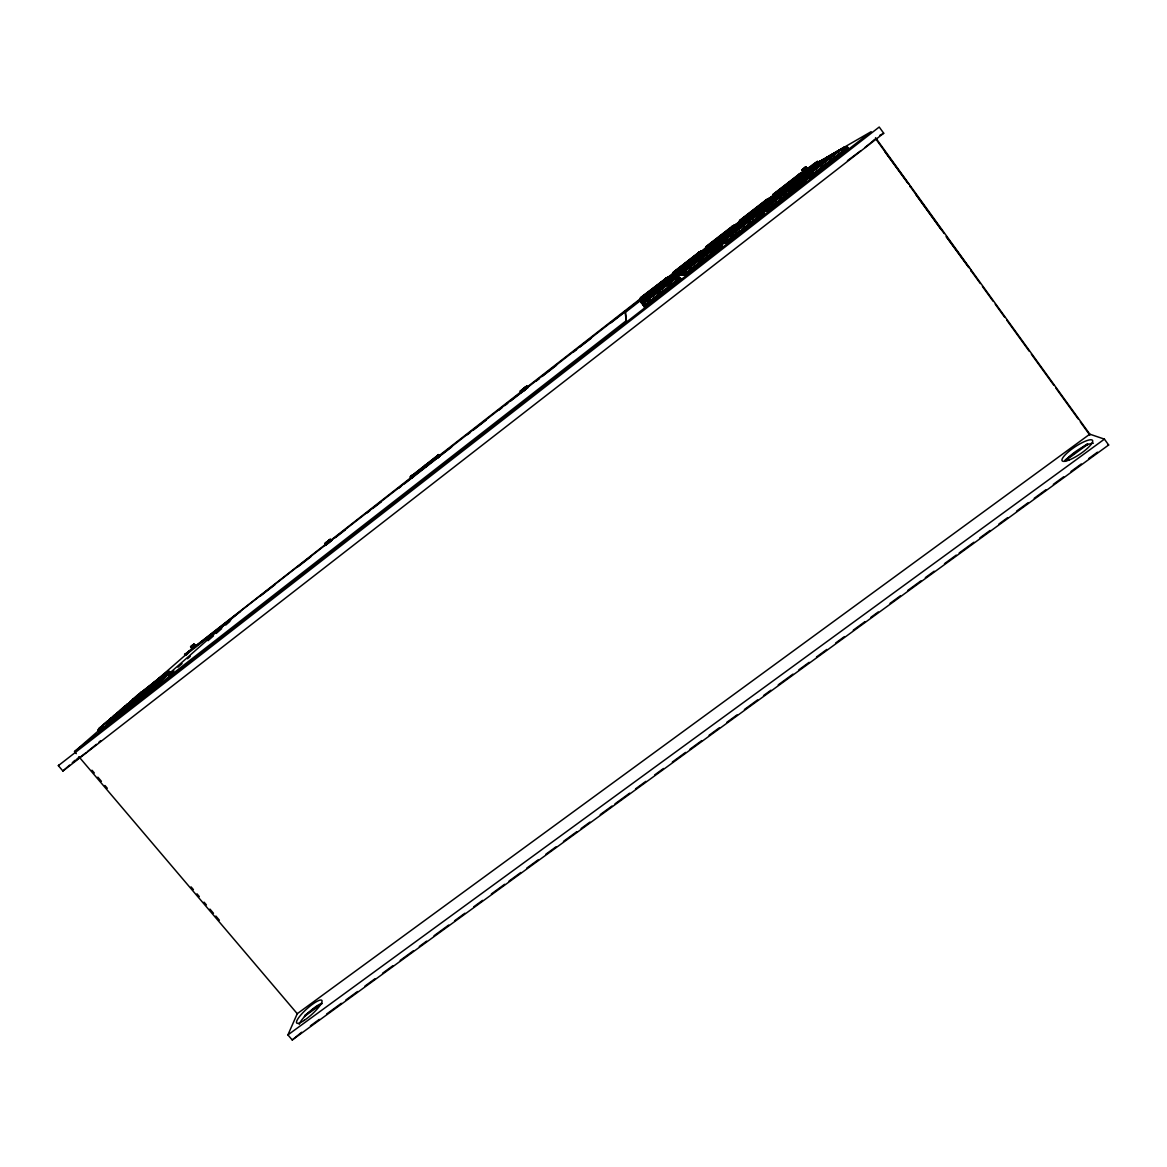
<?xml version="1.0" encoding="UTF-8"?>
<svg xmlns="http://www.w3.org/2000/svg" width="1167" height="1167" viewBox="0 0 1167 1167"><rect width="100%" height="100%" fill="white"/><g stroke="black" fill="none" stroke-linecap="round" stroke-linejoin="round"><path stroke-width="1.5" d="M767.375 208.032L769.972 208.514L767.901 210.206L767.375 208.032L768.513 206.063L801.787 180.316L803.961 179.703L805.857 180.841L801.904 183.496L801.904 180.404L802.663 180.389M639.793 300.109L639.764 298.65L640.056 300.473M640.26 300.765L640.114 299.919M640.537 301.144L640.318 300.211M640.756 301.451L640.595 299.744M640.989 301.772L640.843 300.78M641.252 302.02L641.077 301.101M641.558 302.443L641.631 299.948M641.617 301.845L644.096 306.571L680.463 278.271L679.734 277.731M641.996 303.055L641.923 301.349M642.331 303.508L642.536 303.799M803.202 179.718L803.188 182.825L805.332 180.287M642.74 304.091L642.609 303.172M643.032 304.485L643.586 301.261L673.884 277.644M643.25 304.777L643.105 303.843M643.542 305.2L644.257 302.063M676.262 277.746L644.476 302.341L643.615 305.302L646.416 304.864L644.724 302.618L644.184 303.157L646.416 304.864L644.184 306.673L643.469 305.083M672.528 273.676L672.819 275.397M673.242 273.647L674.001 275.397M674.614 273.603L675.387 275.397L678.523 273.195M675.08 274.843L675.416 272.422M675.401 274.216L675.737 272.947M675.722 274.216L677.064 271.736M676.86 275.397L676.233 272.961M676.539 274.829L677.239 271.721M678.479 272.859L679.34 274.785M678.654 273.53L679.734 271.546M679.034 272.83L679.53 274.785M679.778 272.801L680.478 274.77M680.346 272.772L681.047 274.77M681.718 273.428L681.922 272.699M682.739 273.399L683.526 271.284M684.022 273.355L684.037 272.597M685.014 274.726L684.825 271.196L717.997 245.551L720.87 245.158L722.037 246.077L685.248 274.712L684.679 273.326L687.421 272.947L685.802 270.627L684.65 274.07M705.364 248.571L706.516 246.325M706.093 247.725L708.267 248.06L706.254 247.127L706.531 249.461M706.575 247.564L707.027 249.315M708.325 246.981L708.777 248.775M711.214 246.033L711.68 247.885M711.987 245.099L712.512 247.623M747.522 220.009L745.232 219.688L714.788 243.072L714.758 246.237M714.262 244.326L716.946 244.603L715.05 246.149L715.079 242.969M723.263 239.775L721.848 241.759L722.358 243.845L724.401 242.167L721.498 242.605L718.405 245.085L718.099 242.415M721.352 241.292L721.687 244.049L724.853 241.744M722.067 240.533L722.023 243.947M725.757 238.885L724.649 240.81L725.188 242.955L762.27 214.261M725.013 240.694L727.654 241.117L725.553 242.838L725.013 240.694L726.501 238.622L728.018 241L725.918 242.721L725.962 239.162M726.866 238.491L725.743 240.446L726.282 242.605L728.398 240.869L726.866 238.491L759.717 213.08L759.717 216.158L762.766 214.042M726.662 242.488L728.777 240.752L727.245 238.36L726.107 240.314L726.662 242.488L763.772 213.605L761.117 212.482L758.258 213.736M765.931 200.009L739.513 220.49L739.032 223.801M741.672 222.299L741.468 219.819M742.883 221.409L743.233 218.988L771.956 196.844M743.962 220.928L744.313 218.492M744.634 221.322L745.13 217.864L773.313 196.129M745.815 220.096L746.544 217.441L778.681 192.555M746.194 219.936L746.224 218.01M746.574 219.761L746.924 217.266M747.259 220.169L747.77 216.624M748.937 215.603L748.893 218.725L747.624 218.594L748.076 216.726M765.946 207.288L764.983 210.702L762.882 212.452L762.941 208.995M776.405 202.256L763.364 212.234L762.839 210.133L763.947 208.237M764.531 208.718L766.865 209.929L764.852 211.577L764.91 208.062M765.319 209.739L767.886 209.462L765.858 211.125L765.319 208.981L766.442 207.04L800.737 181.396M804.676 180.637L805.201 181.177L767.39 210.439L766.85 208.266L767.988 206.311M767.886 208.557L769.038 205.815L770.497 208.28L768.426 209.972L767.886 208.557L770.497 208.28L768.484 206.369M774.29 193.912L774.232 196.829M776.93 194.028L777.441 192.219M778.316 193.299L778.827 191.476M778.783 193.051L779.76 190.761M780.694 192.059L781.204 190.192M781.715 191.942L782.153 189.477M817.454 163.292L782.182 189.681L781.817 192.176M782.634 191.038L783.626 188.675M784.632 188.135L783.32 189.462L783.743 190.877M783.626 190.513L784.151 188.616M821.845 160.185L790.613 184.386L790.219 187.026M837.994 150.864L805.259 176.217L806.601 178.668L803.027 180.287L803.45 177.428M805.901 175.867L804.982 177.063L807.243 178.332L804.647 180.272L804.136 178.128L805.259 176.217M824.675 164.926L805.288 179.937L804.982 177.063M805.39 178.215L807.9 177.982L805.93 179.601L805.405 177.457L806.543 175.517L839.511 149.989M806.689 177.515L807.301 175.356L809.212 177.296L806.689 177.515L807.228 178.916L809.869 176.946L807.36 176.407L808.498 174.452M844.733 148.238L843.158 151.214L845.375 148.617L845.9 149.157L807.885 178.58L807.36 176.407M829.256 155.911L844.908 146.867L848.321 147.786L844.748 150.31L844.106 147.334L847.505 148.253L809.212 177.88L808.687 175.692L809.84 173.723M809.358 175.342L811.882 175.881L809.883 177.53L809.358 175.342L810.511 173.358L844.237 147.261L845.55 149.857L847.796 147.246M810.015 175.75L811.196 172.993L812.568 175.531L810.569 177.18L810.015 175.75L812.568 175.531L810.642 173.547M844.806 147.582L844.047 147.582L843.945 150.762L846.177 148.165M845.652 146.663L845.55 149.857L847.14 146.852M128.034 705.889L130.018 707.581L130.077 705.889L127.451 706.225L130.018 707.581L131.229 706.721L130.077 705.889M129.099 704.78L131.652 706.137L131.725 704.46L129.099 704.78L99.107 728.281L98.188 730.002L98.83 731.913L131.229 706.721M130.733 703.365L133.271 704.708L133.344 703.03L130.733 703.365L102.579 725.29L101.704 727.668M132.936 701.615L134.891 703.293L134.964 701.615L132.367 701.951L134.891 703.293L136.101 702.432L134.964 701.615M134.555 700.2L136.495 701.878L136.568 700.215L133.972 700.536L136.495 701.878L137.706 701.017L136.568 700.215M135.576 699.135L138.085 700.477L138.173 698.814L135.576 699.135L104.286 723.803L103.382 725.509M137.75 697.414L139.675 699.091L139.763 697.428L137.181 697.749L139.675 699.091L140.871 698.231L139.763 697.428M138.756 696.363L141.251 697.706L141.338 696.043L138.756 696.363L109.362 719.412L108.502 721.76M140.901 694.671L142.812 696.334L142.899 694.671L140.332 694.992L142.812 696.334L144.008 695.474L142.899 694.671M141.907 693.636L144.372 694.978L144.46 693.315L141.907 693.636L112.688 716.523L111.799 718.201M144.022 691.958L145.904 693.621L146.006 691.958L143.453 692.279L145.904 693.621L147.1 692.76L146.006 691.958M145 690.937L147.436 692.279L147.538 690.616L145 690.937L115.227 714.715M147.1 689.274L148.968 690.937L149.07 689.289L146.531 689.609L148.968 690.937L150.164 690.076L149.07 689.289M148.063 688.282L150.485 689.609L150.587 687.961L148.063 688.282L119.224 710.863L118.378 713.168M150.135 686.634L151.987 688.282L152.089 686.634L149.566 686.955L151.987 688.282L153.183 687.436L152.089 686.634M151.083 685.642L153.475 686.969L153.577 685.335L151.083 685.642L122.433 708.092L121.587 710.382M153.125 684.022L154.963 685.671L155.065 684.037L152.571 684.343L154.963 685.671L156.159 684.81L155.065 684.037M154.059 683.06L156.436 684.373L156.553 682.739L154.059 683.06L124.854 706.371M156.086 681.44L157.91 683.089L158.012 681.455L155.532 681.761L157.91 683.089L159.091 682.228L158.012 681.455M157.005 680.492L159.368 681.805L159.471 680.171L157.005 680.492L127.845 704.284M159.004 678.902L160.813 680.536L160.929 678.902L158.464 679.223L160.813 680.536L161.994 679.69L160.929 678.902M160.463 677.648L162.242 679.267L162.373 677.648L159.908 677.954L162.242 679.267L163.438 678.421L162.373 677.648M161.352 676.7L163.672 678.012L163.803 676.393L161.352 676.7L131.798 699.981L130.967 702.242M163.322 675.139L165.101 676.772L165.218 675.153L162.782 675.46L165.101 676.772L166.283 675.912L165.218 675.153M164.197 674.22L166.516 675.533L166.633 673.913L164.197 674.22L136.349 696.043L135.532 698.274M166.152 672.673L167.917 674.293L168.048 672.688L165.612 672.994L167.917 674.293L169.098 673.447L168.048 672.688M167.012 671.769L169.317 673.067L169.434 671.463L167.012 671.769L138.494 695.051M717.997 245.551L719.558 247.929L720.141 244.968L716.64 245.814M100.07 727.843L103.44 728.091L100.843 726.778L100.07 727.843L103.44 728.091L101.281 729.244M105.088 724.021L105.993 722.329M116.729 713.927L117.604 712.264M119.953 711.126L120.828 709.478M129.391 702.928L130.266 701.309M139.982 693.752L140.828 692.177M759.892 213.371L759.236 216.362L759.148 213.371L760.607 213.561L764.735 210.22M760.592 209.827L759.498 212.409L761.19 215.516L761.861 212.482M803.961 179.703L803.188 182.825L801.787 180.316L802.546 183.161M639.954 299.715L640.479 297.687L666.853 277.542M640.158 299.992L640.639 297.877M640.377 300.284L640.523 298.708M640.712 300.736L640.887 299.992M640.931 301.042L641.223 299.423M641.135 301.174L641.179 300.371M641.5 301.67L642.171 299.554L671.827 277.192M641.69 301.917L642.361 299.788L671.229 277.542M642.273 302.72L642.317 301.859M642.463 302.982L643.163 300.75M642.681 303.26L643.44 301.086M643.032 303.741L643.075 302.851M643.25 304.033L643.44 302.209M846.411 146.648L845.55 149.857L844.908 146.867M673.403 273.049L673.695 275.397M674.147 273.618L675.533 271.984M674.92 273.589L675.737 272.407M676.393 272.334L676.524 275.397L679.559 273.151M676.379 273.545L676.729 272.305M677.254 272.276L677.56 274.814M677.589 272.261L677.91 274.814M679.953 272.115L680.098 274.785M679.967 272.786L681.382 270.963M680.915 272.057L681.44 274.77M680.93 272.742L682.578 270.875M681.513 272.028L681.499 274.143M682.739 271.955L682.928 274.099M683.585 271.911L684.139 274.726L686.502 272.976L684.387 271.225M684.912 270.7L683.774 274.085L686.502 272.976M684.227 271.867L684.577 274.726L686.736 272.961L684.008 271.882L685.131 270.686L718.128 246.004L716.859 248.688M684.475 272.582L685.044 271.182L687.188 272.947L684.796 274.726L721.687 246.179L720.52 245.274M705.612 247.885L706.079 246.762M706.983 246.879L707.275 249.242M707.727 246.631L708.019 249.009L706.195 249.111M708.486 246.368L709.098 249.286M709.521 246.018L709.813 248.454L706.56 249.14M710.309 245.756L710.601 248.206M711.389 245.391L711.403 247.958M714.394 242.911L713.008 244.166L713.314 246.704M713.3 244.063L713.591 246.616M716.232 243.057L716.553 245.683L718.478 244.107M739.776 221.001L740.053 223.349L738.536 223.408L740.403 222.474M742.197 219.877L742.475 222.284M749.404 215.136L748.207 216.376L748.105 219.075M763.451 208.47L761.876 210.585L762.401 212.671L767.025 209.229M780.227 191.651L814.347 164.518L816.258 164.503M785.872 186.939L785.493 189.521M780.227 190.513L811.255 166.341C814.595 162.563 821.699 159.339 814.449 165.014M292.231 1039.972L1108.65 444.992L1104.42 439.128L1089.803 434.168L297.249 1013.7L287.913 1034.91L292.231 1039.972L301.611 1032.255M718.653 245.172L719.558 247.929L720.87 245.158M760.373 212.686L761.19 215.516L762.591 212.671M801.262 183.817L803.377 181.308L803.903 181.848L801.262 183.817L802.736 180.929M804.69 179.908L803.188 182.825L802.458 179.922L799.891 181.279M128.691 705.714L130.018 707.581L130.704 706.239M129.683 704.445L131.652 706.137L131.725 704.46M131.317 703.03L133.271 704.708L133.344 703.03M133.592 701.44L134.891 703.293L135.576 701.951M135.212 700.025L136.495 701.878L137.195 700.55M136.16 698.8L138.085 700.477L138.173 698.814M138.406 697.253L139.675 699.091L140.376 697.764M139.34 696.043L141.251 697.706L141.338 696.043M141.557 694.496L142.812 696.334L143.512 695.007M142.476 693.315L144.372 694.978L144.46 693.315M144.664 691.783L145.904 693.621L146.604 692.294M145.569 690.616L147.436 692.279L147.538 690.616M147.742 689.113L148.968 690.937L149.668 689.609M148.617 687.947L150.485 689.609L150.587 687.961M150.762 686.473L151.987 688.282L152.687 686.969M151.637 685.321L153.475 686.969L153.577 685.335M153.752 683.862L154.963 685.671L155.663 684.358M154.613 682.739L156.436 684.373L156.553 682.739M106.926 721.906L107.685 720.856L110.238 722.169L107.028 723.861M156.714 681.28L157.91 683.089L158.61 681.776M123.279 707.742L124.023 706.721M132.6 699.66L133.33 698.668M134.117 698.347L134.847 697.355M157.545 680.171L159.368 681.805L159.471 680.171M159.631 678.742L160.813 680.536L161.513 679.223M161.075 677.473L162.242 679.267L162.957 677.969M161.892 676.393L163.672 678.012L163.803 676.393M163.934 674.978L165.101 676.772L165.802 675.474M164.737 673.913L166.516 675.533L166.633 673.913M166.764 672.513L167.917 674.293L168.617 672.994M167.552 671.448L169.317 673.067L169.434 671.463M640.537 299.671L667.509 277.906M640.698 299.89L672.28 274.653M640.989 300.255L641.675 298.971M641.15 300.488L674.453 274.858M641.865 301.261L642.492 299.934M642.39 301.947L642.959 300.502L673.301 277.25L670.587 277.148M643.294 303.128L644.096 301.874M673.257 273.063L674.453 272.057M674.322 272.48L674.001 274.858M674.628 272.465L674.759 275.397M675.897 272.932L676.729 271.751M677.575 271.692L676.729 272.947L677.385 274.814M678.275 271.648L677.575 274.23M679.763 272.13L711.316 247.652M680.886 271.473L679.953 273.486L680.667 274.77M681.28 271.444L680.711 274.157M681.12 272.057L682.17 270.904M682.068 271.386L681.513 273.443L682.462 274.756M682.943 271.94L684.037 270.759M683.95 271.255L683.497 274.741L686.575 272.509M706.56 246.587L705.816 249.694M706.502 247.039L734.349 225.26L732.103 226.267M707.552 246.252L707.523 249.169M708.048 246.077L707.771 249.082M708.296 246.004L708.267 248.936M709.317 245.654L709.288 248.615M709.842 245.464L709.551 248.542M710.907 245.099L710.863 248.133M711.111 245.493L743.219 220.563L745.159 221.059M711.987 244.734L711.958 247.798M711.928 245.216L713.008 244.078M712.541 244.545L712.745 246.879M713.066 243.684L713.022 246.791M713.912 243.378L713.883 246.514L716.713 244.311M714.496 243.174L714.467 246.339M715.677 242.765L715.648 245.96M717.194 242.24L717.165 245.478M717.822 242.021L717.778 245.289M718.449 241.802L718.099 245.187M719.412 241.467L719.368 244.793M720.054 241.233L720.024 244.589M721.046 240.883L721.016 244.268L724.167 241.963M722.752 240.285L722.709 243.728L725.115 241.948L721.673 243.32M723.803 239.921L723.759 243.407M724.867 239.556L724.824 243.057M740.432 220.3L740.389 223.203M742.868 219.163L742.825 222.124M743.583 218.827L743.248 221.249M745.421 217.966L745.071 220.432M750.133 215.049L749.754 217.602L747.58 218.579M750.935 214.655L750.892 217.835M752.161 214.086L752.117 217.281M753.415 213.488L753.371 216.712M754.276 213.08L754.218 216.333M755.574 212.467L755.516 215.749M756.887 211.854L756.843 215.166M758.244 211.212L757.85 213.94L724.503 239.673L724.459 243.174L760.782 214.903M759.615 210.556L759.557 213.94M761.497 209.681L761.19 215.516L763.772 213.605M773.4 194.378L773.065 196.742M766.938 207.099L766.879 210.673M775.165 193.43L775.121 196.377M776.522 192.715L776.478 195.677M780.242 190.717L779.892 193.182M782.663 189.419L782.298 191.928M787.944 185.83L787.565 188.427M789.534 184.969L789.476 188.179M791.153 184.08L791.095 187.333M793.37 182.883L792.976 185.582M795.063 181.964L794.669 184.678M797.965 180.404L797.557 183.161L791.43 185.801L759.148 210.775L759.104 214.159M799.074 179.558L798.155 182.854M800.372 179.105L799.949 181.906M874.812 139.223L871.166 142.52M644.184 306.673L680.667 278.286L680.142 277.746L678.275 280.051L676.641 277.761L644.636 302.53L643.819 303.814L646.416 304.864L643.805 306.031M719.208 248.017L721.512 245.537M761.19 215.516L763.247 213.05M803.903 181.848L766.354 210.906L766.427 207.347L800.504 180.987L801.904 183.496L804.034 180.973M843.785 149.522L841.597 152.089L844.31 150.062L806.572 179.266L806.645 175.706L841.071 149.099M439.39 456.545L439.974 455.961L438.777 454.59L411.995 475.596C409.777 476.107 413.702 480.293 410.171 477.026L410.901 476.326M411.966 477.814L413.993 476.165L412.87 474.765M111.04 717.968L110.179 720.302M114.337 715.094L113.491 717.428M127.159 704.007L126.532 706.896M137.852 694.744L137.035 696.962M641.485 299.919L670.456 277.513L674.307 277.206M642.681 300.182L642.784 304.587M642.404 300.911L672.032 277.571M642.871 301.494L674.147 277.279M643.367 302.122L674.774 277.688M643.513 302.311L675.956 277.338M672.834 272.567L699.135 252.072M674.468 272.48L702.344 251.095M675.576 272.407L676.349 271.94M677.356 271.269L675.241 273.574L675.868 275.397L678.873 273.18M676.379 272.363L677.706 271.255M676.714 272.349L678.056 271.225M677.75 271.692L707.085 248.965M678.1 271.663L707.902 248.717M679.121 271.138L677.764 272.888L678.435 274.799M679.486 271.109L677.939 273.559L678.8 274.799M679.85 271.08L678.465 274.201M679.559 271.561L709.857 248.104M683.41 270.817L682.126 272.684L682.666 274.756M707.99 245.814L706.487 248.863M683.614 270.802L682.33 272.684L682.87 274.741M707.8 246.164L708.748 245.551M683.731 271.269L684.475 270.729M709.769 245.201L708.573 246.908L709.04 248.702M709.58 245.551L739.615 222.168M710.82 244.837L709.609 246.558L710.076 248.381M711.359 244.647L710.032 247.74M712.964 243.407L711.753 245.843L712.235 247.71M713.533 243.203L712.03 245.756L712.468 246.966M716.159 242.284L714.86 244.122L715.342 246.062L717.559 244.399M716.757 242.065L715.444 243.918L715.94 245.872L718.172 244.209M717.69 241.744L716.348 243.611L716.844 245.581M718.303 241.525L716.976 243.407L717.472 245.391L720.287 243.188M718.128 241.905L718.945 241.292M719.908 240.956L718.536 242.882L719.047 244.895L721.352 243.174L718.07 244.486M740.87 219.863L739.44 221.161L739.703 223.51M720.564 240.723L719.178 242.663L719.689 244.691L722.008 242.955M741.906 219.367L740.637 221.132L740.782 222.357L741.497 221.978M742.606 219.046L741.322 221.438L743.029 222.138M722.577 240.008L721.016 241.394L721.352 244.166M744.765 218.025L743.598 221.088M723.613 239.643L722.533 241.525L723.059 243.626M724.328 239.395L722.869 241.409L723.409 243.509L725.466 241.832M745.873 217.514L744.546 219.338L745.013 221.161M746.632 217.164L745.436 220.271M748.543 216.26L747.332 219.425M749.798 214.947L748.806 216.654L749.287 218.55M748.937 216.085L748.499 218.9M750.6 214.568L749.199 216.464L749.681 218.375M751.417 214.174L750.162 217.427L719.266 241.19L718.216 242.984L718.726 244.982L720.695 243.378M753.065 213.401L752.204 216.493M755.195 212.379L754.159 214.174L754.655 216.143M756.508 211.767L755.457 213.561L755.953 215.559M774.728 193.459L773.502 196.523M757.383 211.344L755.895 213.357L756.391 215.37M775.617 192.993L774.246 194.831L774.669 196.596M776.07 192.745L775.574 196.144M758.74 210.702L757.237 212.744L757.733 214.757L756.304 214.67L758.419 213.576M776.974 192.263L775.719 195.356M778.345 191.519L777.543 194.408M779.279 191.009L777.864 192.905L780.212 192.715M780.708 190.25L779.41 193.43M762.489 208.922L761.395 210.804L761.92 212.89L764.779 210.658M785.318 187.026L784.326 188.733L784.793 190.629M786.339 186.472L784.983 189.783M785.128 187.872L784.282 190.892M786.864 186.18L785.858 187.916L786.325 189.827M787.375 185.903L786.368 187.639L786.835 189.565M788.425 185.334L787.039 188.704M790.555 184.182L789.68 187.304M792.203 183.292L791.153 185.072L791.634 187.056M793.866 182.388L792.451 183.803L792.408 185.874M796.142 181.148L794.508 184.313M797.309 180.52L796.39 183.773M801.496 178.245L800.562 181.585M802.736 177.574L801.627 179.47L802.137 181.571M803.99 176.903L802.444 178.42L802.4 180.608M804.617 176.553L803.494 178.478L804.019 180.593L809.373 176.509M75.286 760.476L74.411 761.467L86.343 752.467M411.922 475.509L413.702 476.442L413.118 477.011L411.922 475.509L412.578 475.042M803.304 172.162L806.237 170.965M802.998 171.753L804.807 170.455M439.915 456.02L438.413 457.128L437.304 455.713M522.86 391.426L523.866 390.595M525.31 387.196L524.304 388.042M59.327 764.793L58.35 765.654L62.916 771.008L69.597 765.085M72.281 762.722L74.951 760.344M168.384 675.635L173.854 670.806M177.953 667.188L182.052 663.585M187.522 658.757L190.25 656.35M208.018 640.683L213.488 635.869M216.216 633.448L221.686 628.634M225.785 625.016L229.884 621.398M141.061 699.733L140.346 698.887L237.528 613.492M98.874 742.27L100.566 740.782M76.307 753.663L74.528 751.577L101.485 728.15M153.563 682.87L189.025 651.901M185.217 654.045L184.561 654.672L189.462 650.953M802.225 169.682L802.779 170.426L806.061 167.917L805.507 167.173L801.962 169.901L803.217 171.622L807.272 168.471L806.018 166.75L804.749 167.683M802.779 170.426L802.458 169.478L805.507 167.173M806.061 167.917L806.018 166.75M77.037 758.958L79.516 756.887M438.208 455.013C441.111 456.122 436.691 459.769 436.268 456.72M192.307 647.86L191.417 648.589L192.205 648.035L190.571 646.708L191.855 648.239M96.409 744.327L87.54 751.504M763.364 212.234L765.362 210.6L762.839 210.877M765.858 210.381L763.86 212.015L763.335 209.9L764.443 208.003L796.769 182.971L799.57 182.577M762.357 210.352L765.348 211.358L767.375 209.695L764.823 209.214M766.354 210.906L768.397 209.229M767.39 210.439L769.447 208.762L767.055 207.522M804.019 180.593L805.959 179.003M806.572 179.266L808.556 177.647L807.185 175.167M809.212 177.88L811.211 176.246L809.285 174.277M644.096 306.571L646.328 304.762M721.687 244.049L724.051 242.284L721.498 241.875M685.248 274.712L687.421 272.947L685.277 271.167M725.188 242.955L727.274 241.233L724.649 240.81M762.401 212.671L764.385 211.052L762.08 209.87M676.524 275.397L678.406 273.866L676.364 275.397M676.685 275.397L678.742 273.851L675.722 273.559M718.405 245.085L720.375 243.48L717.909 243.101M190.571 646.708L191.621 646.97L191.519 645.949L194.145 643.921L195.429 645.468L193.985 646.635L192.715 645.088L190.921 646.474M675.722 274.829L678.771 273.282M192.715 645.088L194.203 645.001L193.649 644.33L191.067 646.299M327.46 541.357C337.613 533.582 318.139 548.753 327.052 541.721L325.885 542.772L328.569 540.671M870.174 143.308L864.674 147.698M115.212 717.822L112.426 720.068L125.525 709.711M113.564 719.251L110.763 721.512L114.891 718.303M101.806 726.341L105.161 726.589L100.581 730.411L132.338 704.795M98.83 731.913L101.719 729.594L99.107 728.281M806.353 169.244L807.754 168.077L807.068 168.588M806.66 169.653L808.06 168.5L807.374 168.996M410.463 476.822C413.497 479.827 408.523 476.88 411.295 476.194L438.777 454.59M522.758 389.151L521.737 389.982L522.933 389.107M525.427 389.486L526.434 388.64L525.238 389.53M193.591 646.956L195.881 645.059L195.064 645.687L193.795 644.155M524.319 390.245L521.08 392.827L524.508 390.201M524.975 389.836L528.213 387.254L524.785 389.88M328.627 542.757L325.155 545.529L327.839 543.472M523.195 388.801L519.957 391.383L523.385 388.757M328.729 542.772L332.201 540L327.869 543.501M523.852 388.392L527.105 385.81L523.662 388.436M813.618 165.67L811.809 167.1L811.255 166.341M522.874 389.005L524.187 388.173M523.983 390.449L524.917 389.72M524.377 390.362L525.31 389.632M436.677 456.399L437.8 457.829M706.268 246.397L732.424 226.121M799.672 173.693L772.977 194.408L772.481 197.734M640.581 297.818L667.378 277.571M673.563 272.115L699.806 251.868M706.75 246.237L733.372 225.698M767.186 199.353L740.184 220.184C738.521 223.51 738.959 224.268 734.028 225.406M801.218 172.818L772.977 194.612L772.919 197.515M640.741 298.008L666.853 277.877M768.455 198.682L741.205 219.702L740.432 222.518M775.165 193.226L802.794 171.914L804.632 171.885M418.238 471.906L184.678 654.527C184.94 656.554 189.2 652.864 187.916 652.149L640.756 299.219M421.112 469.659L423.986 467.427M426.859 465.181L434.036 459.579M436.91 457.347L524.552 389.034M527.426 386.788L738.638 222.168M741.512 219.921L775.997 193.051M776.522 192.497L804.399 170.98M807.593 168.413L817.659 161.134M674.92 272.028L701.63 251.313M708.996 245.464L736.012 224.516M770.628 197.544L742.518 219.323L742.124 222.43M805.493 170.367L776.974 192.467L775.895 194.889M641.179 298.548L667.903 277.936L670.048 277.483L668.574 277.396M709.507 245.289L737.033 224.064M778.812 191.271L807.141 169.419L809.548 169.711M675.693 271.969L706.662 247.856M197.471 645.088L206.092 638.364M224.764 623.82L240.562 611.508M260.664 595.841L275.033 584.638M298.008 566.739L310.933 556.659M335.352 537.637L345.403 529.803M366.949 513.013L369.808 510.767M372.681 508.535L381.303 501.825M398.53 488.389L401.404 486.158M404.278 483.911L411.47 478.31M441.622 454.809L451.673 446.976M467.471 434.664L470.345 432.432M473.218 430.185L486.143 420.12M499.068 410.04L501.941 407.808M504.815 405.562L507.689 403.33M510.562 401.083L520.613 393.25M536.412 380.938L539.285 378.706M542.159 376.46L556.513 365.271M573.756 351.836L576.615 349.604M579.488 347.358L590.983 338.415M611.085 322.734L626.883 310.437M641.529 298.956L669.42 277.469L670.252 277.892M676.174 271.94L705.247 249.534M711.082 244.734L743.802 220.213M746.253 217.339L777.718 193.066M641.704 299.16L670.719 277.629M676.67 271.911L705.772 249.373M185.072 655.475L230.993 619.692M625.556 312.231L625.001 311.501L626.46 322.004L625.556 312.231L641.31 299.948M677.881 271.24L707.217 248.6M748.149 216.449L780.169 191.767M784.122 188.412L817.454 162.694M743.992 220.213L714.204 243.276L714.175 246.427M781.175 191.228L751.825 213.984L750.819 215.72L751.3 217.645M818.651 162.038L788.95 185.057L787.929 186.793L788.411 188.733M679.296 271.123L708.457 248.542L718.318 245.274M716.465 242.167L745.961 219.323L747.332 219.498M783.757 189.871L753.007 213.692L752.627 216.303M642.55 300.021L671.711 277.556M679.661 271.094L709.288 248.279M785.347 189.025L753.838 213.284L753.794 216.522M823.814 159.048L792.743 182.986L791.853 186.166M717.997 241.627L747.989 218.389L749.958 218.929M718.624 241.409L748.82 218.025L746.953 218.783M756.945 211.548L787.506 187.887L789.49 187.333M826.499 157.501L794.494 182.285L793.341 184.926M643.017 300.575L673.636 277.25M789.169 186.997L757.835 211.125L756.77 213.663L757.894 215.428M681.572 270.948L711.914 247.462M720.229 240.84L750.95 217.062M790.292 186.399L759.206 210.483L758.142 212.321L758.638 214.363M829.956 155.503L797.382 180.725L797.309 184.094M643.367 300.998L673.534 277.629M676.189 275.397L679.209 273.166M681.98 270.919L712.526 247.273M757.266 215.064L751.811 216.654L720.885 240.606L719.835 242.444L720.345 244.472M831.371 154.686L799.672 179.237L798.753 182.533M682.374 270.89L713.139 247.083M792.583 185.188L761.059 209.608L759.98 211.46L760.869 212.934M643.659 301.334L675.037 277.308M682.783 270.861L715.006 246.325M722.242 240.125L753.59 215.851L755.589 216.449M834.259 153.023L802.108 177.909L801.175 181.264M683.206 270.832L716.305 245.916M722.927 239.891L754.961 215.239M762.97 208.689L795.544 183.613M803.348 177.238L836.476 151.739L838.533 151.768M683.833 270.788L715.342 246.383M723.963 239.527L755.88 214.816M644.169 301.961L676.524 277.352M684.256 270.744L717.297 245.595M756.814 214.392L724.678 239.264L723.584 241.175L724.109 243.29M644.33 302.151L675.883 277.731M684.693 270.715L716.655 245.974M726.122 238.754L758.74 213.517L760.213 215.939M167.64 674.438L170.017 671.784M146.969 691.097L149.828 688.661M157.662 682.637L160.535 680.39M157.837 682.914L163.438 678.421M147.961 690.981L150.791 688.778M157.778 683.118L160.069 680.492M804.063 179.995L808.994 176.305M136.408 700.258L140.74 696.816M147.742 691.36L157.137 683.06M647.568 302.224L650.369 300.05M658.173 294.055L660.96 291.881M722.358 243.845L725.203 241.627M779.483 199.528L782.255 197.369M804.151 180.17L808.964 176.582M137.604 699.631L140.609 697.064M147.538 691.827L154.175 685.656M647.656 302.326L650.573 300.211M657.006 295.28L661.237 291.998M668.954 285.9L671.784 283.698M688.457 270.802L692.717 267.476M700.127 261.466L703.249 259.205M725.816 241.715L728.689 239.483M731.651 236.93L734.51 234.698M736.348 233.444L739.222 231.197M742.095 228.965L744.969 226.719M748.295 224.049L751.154 221.832M779.629 199.659L782.386 197.515M784.195 196.027L786.981 193.853M790.336 191.403L793.122 189.229M794.771 187.872L797.513 185.728M811.021 175.152L814.216 172.906M821.51 167.129L824.325 164.941M830.919 159.894L835.105 156.641M128.297 707.173L131.04 705.043M136.51 700.784L140.609 697.589M147.319 692.294L151.17 688.282M650.763 300.386L643.571 305.827L643.105 304.572M652.995 298.723L665.759 288.789M667.845 287.082L676.393 280.43M687.261 271.896L718.172 247.915M726.18 241.598L739.426 231.372M742.212 229.199L744.998 227.04M745.859 226.442L760.301 215.107L757.791 216.989M787.302 194.087L764.356 211.796L764.414 208.295L797.995 182.329L800.11 181.731M787.667 193.737L800.722 183.482M825.04 164.562L842.734 150.937M128.56 707.202L131.404 704.985M134.263 702.767L147.1 692.76M643.717 306.031L679.646 278.227L678.1 277.323M683.92 274.741L686.925 272.567M689.157 270.744L707.8 256.229M710.674 253.998L720.287 246.602M765.348 211.358L802.619 182.504L802.094 181.979M128.385 707.494L145.058 693.65M643.878 306.25L680.04 278.257L679.325 277.717M117.386 716.523L141.936 696.378M725.918 242.721L763.262 213.824L762.737 213.284M107.116 724.838L138.785 699.15M140.346 698.887L625.76 321.085M768.426 209.972L805.857 180.841M810.569 177.18L848.321 147.786M102.302 728.894L136.101 702.432M74.528 751.577L871.195 131.667L816.988 162.957M58.35 765.654L879.218 127.028L883.711 133.257L62.916 771.008M327.956 541.007L329.225 539.971L328.394 540.671M412.126 477.828L412.826 477.288L411.499 475.844M524.114 388.086L525.281 387.211M802.458 169.478L805.741 166.969M524.056 390.551L522.889 391.426M860.823 150.689L847.461 160.667M842.37 151.652L846.702 148.705M799.366 184.78L801.977 182.84M799.993 184.474L803.261 182.183L802.736 181.644M718.872 248.119L722.037 246.077M801.962 169.901L803.217 168.982L804.471 170.688M676.918 279.949L679.238 278.213M677.108 279.963L679.646 278.227M677.487 279.992L680.04 278.257M677.881 280.022L680.667 278.286M304.879 1015.29L317.949 1005.735M1065.135 459.958L1075.42 452.446M1081.298 448.157L1087.192 443.854M304.383 1016.486L322.019 1003.605M1064.508 461.33L1088.023 444.146M287.913 1034.91L1104.42 439.128M310.437 1025.822L319.262 1019.389M326.614 1014.021L341.333 1003.299M345.738 1000.09L357.51 991.512M364.863 986.144L375.161 978.646M382.513 973.278L392.812 965.78M400.179 960.412L413.41 950.769M419.303 946.481L426.655 941.113M434.007 935.759L448.712 925.037M454.605 920.748L464.904 913.236M473.729 906.803L482.555 900.37M491.38 893.937L504.625 884.294M509.031 881.07L520.803 872.493M526.682 868.204L538.454 859.627M545.806 854.259L556.105 846.761M563.457 841.392L576.702 831.75M581.108 828.526L589.948 822.093M600.232 814.595L612.004 806.018M614.951 803.873L629.655 793.152M635.548 788.863L645.847 781.35M654.672 774.917L663.498 768.484M672.323 762.051L685.554 752.409M689.974 749.185L701.746 740.607M709.098 735.254L719.397 727.741M726.749 722.388L737.048 714.875M744.4 709.521L757.646 699.864M763.524 695.576L770.876 690.222M778.243 684.854L792.947 674.132M798.826 669.843L809.125 662.331M816.492 656.977L826.79 649.465M835.616 643.032L844.441 636.598M853.267 630.165L865.024 621.588M870.918 617.299L878.27 611.946M890.042 603.368L900.341 595.856M907.693 590.502L920.938 580.845M925.343 577.636L934.169 571.203M944.468 563.69L956.24 555.113M959.186 552.968L973.891 542.247M979.769 537.958L990.068 530.46M998.894 524.027L1007.719 517.594M1016.545 511.161L1028.317 502.583M1034.21 498.294L1045.968 489.717M1053.334 484.349L1063.618 476.851M1070.985 471.483L1081.284 463.97M1088.636 458.616L1097.461 452.183M168.165 671.288L169.317 673.067L170.484 672.221M165.364 673.738L166.516 675.533L167.217 674.234M162.519 676.233L163.672 678.012L164.387 676.714M158.172 680.011L159.368 681.805L160.55 680.959M155.24 682.564L156.436 684.373L157.633 683.526M152.264 685.16L153.475 686.969L154.671 686.123M149.259 687.786L150.485 689.609L151.681 688.749M439.799 456.078L438.544 454.751M146.211 690.441L147.436 692.279L148.136 690.952M143.118 693.14L144.372 694.978L145.569 694.117M139.982 695.868L141.251 697.706L142.447 696.859M136.816 698.639L138.085 700.477L139.296 699.631M131.973 702.855L133.271 704.708L133.972 703.365M130.339 704.27L131.652 706.137L132.863 705.276M813.749 164.868L831.283 155.342M799.162 174L814.041 165.451M765.523 200.213L769.855 197.909M777.222 193.328L786.485 188.383M769.753 197.996L776.682 195.297M774.232 195.648L777.63 193.824M796.157 183.292L801.904 180.404M740.972 221.584L742.927 220.723M736.348 224.37L738.623 223.276M745.567 219.498L747.77 218.419M749.666 217.631L752 216.493M756.522 214.436L754.042 215.647L755.428 215.88M698.916 252.13L700.331 251.561M700.025 251.795L701.25 251.284M702.417 250.92L700.944 251.518L703.57 251.576M702.111 251.168L703.38 250.628M704.999 249.621L705.816 249.213M705.51 249.461L709.653 249.111M704.547 250.424L705.364 250.015M707.625 248.804L708.763 248.279M709.58 248.192L711.039 247.564M710.732 247.827L711.928 247.287M711.622 247.55L715.225 246.893M665.963 277.834L669.027 277.556M666.984 277.892L667.772 277.586M667.378 277.906L669.843 278.286M668.312 277.95L669.989 277.133M668.735 277.979L670.427 277.148M669.158 277.994L670.879 277.163M671.39 277.542L672.309 277.206M671.871 277.571L672.79 277.221M673.709 277.644L676.583 277.279M674.599 277.673L675.591 277.323M676.072 277.746L676.904 277.367M676.452 277.761L678.144 277.673M879.626 135.474L883.711 133.257M101.923 728.31L105.161 726.589M98.451 731.33L101.719 729.594L98.641 728.762M684.212 274.07L687.188 272.947L684.241 273.341M684.869 274.055L687.421 272.947L684.445 271.853M676.204 274.829L678.742 273.851L676.043 274.201M714.715 245.566L717.253 244.501L714.554 244.91M715.313 245.376L717.865 244.311M725.188 242.182L728.018 241M725.918 241.948L728.777 240.752L726.705 238.914M762.518 211.81L770.497 208.28L768.105 207.04M804.924 179.28L807.9 177.982M810.19 176.509L812.568 175.531L810.248 174.219M808.848 177.209L811.882 175.881L809.344 176.115M806.864 178.259L810.54 176.596L808.541 178.23L808.031 176.057L809.169 174.087L842.632 148.18L843.945 150.762L843.303 147.786L844.047 147.582M98.232 730.673L101.719 729.594L98.334 729.346M842.516 148.253L844.004 148.034M841.728 148.705L843.931 148.69M840.94 149.157L841.67 148.953M840.167 149.595L841.655 149.391M838.635 150.485L841.582 150.032M837.877 150.922L839.336 150.718M837.133 151.36L838.577 151.156M835.645 152.221L837.789 152.206M834.901 152.644L836.345 152.439M833.442 153.49L836.301 153.052M831.998 154.321L834.113 154.307M827.797 156.743L830.466 157.093M827.111 157.137L828.497 156.947M825.755 157.924L827.811 157.341M824.427 158.697L825.798 158.493M823.1 159.456L825.784 159.062M822.458 159.835L824.471 159.821M821.801 160.2L824.398 160.535M819.876 161.323L821.874 161.309M819.249 161.688L821.232 161.673M817.994 162.403L819.949 161.863M817.381 162.767L819.336 162.753M814.931 164.168L816.229 163.993M812.859 166.122L814.085 165.612M812.276 166.458L813.559 166.283M811.109 167.129L812.976 166.618M810.54 167.464L812.422 167.45M809.387 168.121L810.584 167.61M808.819 168.442L810.7 168.427M807.695 169.084L809.519 168.588M806.047 170.032L808.439 169.711M804.953 170.659L806.733 170.178M805.026 170.805L803.348 171.593M801.758 172.497L804.092 172.176M800.722 173.095L803.567 173.095M799.687 173.679L801.992 173.372M794.99 183.875L797.732 183.54M795.106 183.992L761.015 209.9L760.607 212.686M793.224 184.809L795.34 184.809M790.92 186.034L792.889 185.538M789.782 186.632L791.751 186.136M788.673 187.231L791.897 187.274M787.025 188.106L789.665 188.441M785.945 188.675L788.513 188.368M784.88 189.229L787.433 188.937M751.708 217.47L751.752 214.276L782.721 190.425L786.354 189.506M781.773 190.877L784.837 190.95M780.767 191.417L782.59 190.965M779.76 191.942L782.211 191.68M778.783 192.467L779.906 192.03M776.682 194.32L777.791 193.897M775.267 195.064L776.828 194.393M771.168 197.208L775.749 195.779M770.293 197.675L773.094 197.748M768.995 198.361L771.081 197.734M768.134 198.813L770.891 198.886M767.288 199.251L770.468 199.105M766.048 199.907L768.659 199.455M757.471 214.013L759.148 213.371M755.589 214.859L759.163 214.217M752.875 216.099L755.88 215.676M751.563 216.697L755.137 216.639M749.856 217.47L751.811 216.697M748.587 218.039L751.898 217.456M744.196 220.038L746.019 219.323M742.664 220.738L744.458 220.038M741.133 222.153L742.781 221.803M739.688 222.795L741.395 222.138M737.923 223.583L740.578 222.78M736.815 224.181L734.889 224.954L735.764 224.925M733.591 225.523L735.152 224.925M732.628 225.96L735.035 225.669M705.554 249.286L710.265 247.827M699.441 251.824L706.254 249.767M667.247 277.556L668.501 277.425M668.049 277.6L669.187 277.454M669.843 277.119L673.461 277.046M669.581 277.673L670.631 277.513L667.32 277.381M672.965 277.235L674.307 277.075M673.811 277.265L678.771 277.177L678.275 280.051L677.298 277.381M675.401 277.323L676.86 277.148M676.335 277.352L677.633 277.163M677.093 277.381L679.486 277.367L678.275 280.051L678.027 277.177M725.363 241.321L728.777 240.752L726.312 239.571M724.999 241.452L727.654 241.117M717.895 243.801L721.016 243.276M98.188 730.002L101.719 729.594M764.808 209.972L767.375 209.695M764.312 210.206L766.865 209.929L764.327 209.447M762.343 211.096L764.866 210.819M767.361 208.805L769.972 208.514M766.836 209.039L769.447 208.762L766.85 208.266M807.345 177.18L809.869 176.946M804.749 178.551L807.243 178.332L804.763 177.792M804.121 178.887L806.601 178.668L804.719 176.742M802.852 179.558L805.332 179.339L802.867 178.814M808.673 176.465L811.211 176.246L808.906 174.948M834.142 153.285L835.572 153.475M834.142 153.694L799.76 179.426L799.687 182.854M831.983 154.525L833.398 154.715M826.44 157.735L827.811 157.91M826.469 158.114L794.435 182.081L793.531 185.276M822.502 160.39L820.518 160.944L788.994 185.247L788.936 188.47M818.651 162.228L819.963 162.388M816.185 163.643L817.483 163.818M811.736 166.954L813.005 167.114M808.323 168.909L809.562 169.069M805.566 170.499L806.791 170.645M802.356 172.322L803.567 172.483M801.321 172.92L803.042 173.387M802.546 180.054L804.034 180.243M801.262 180.739L802.021 180.739M800.62 181.075L802.094 181.264M798.739 182.067L800.197 182.256M795.704 183.686L797.134 183.861M790.467 186.443L791.853 186.618M789.344 187.041L790.73 187.216M788.25 187.624L789.621 187.799M785.551 189.054L786.894 189.229M783.451 190.163L784.778 190.323M782.43 190.702L785.362 190.557L783.145 190.104M781.409 191.242L782.721 191.403M778.433 192.803L779.731 192.978M774.961 195.385L776.215 195.545M774.042 195.866L775.282 196.027M773.575 196.1L775.369 196.581M773.123 196.348L774.363 196.494M771.781 197.048L773.006 197.208M770.891 197.515L772.116 197.661M769.593 198.2L770.803 198.346M767.055 199.528L768.236 199.674M766.631 199.747L768.338 200.199M758.185 213.809L760.125 213.78M757.237 214.232L757.966 214.232M756.77 214.451L758.2 214.64M754.918 215.282L756.799 215.268M750.95 217.091L752.336 217.266M748.441 218.229L749.535 218.039M746.807 218.973L747.901 218.783M746.413 219.148L747.741 219.323M744.838 219.863L746.151 220.023M744.065 220.213L745.115 220.038M742.548 220.899L744.779 221.219M742.839 221.059L711.17 245.012L711.141 248.046M739.236 223.101L740.228 222.941M737.5 223.874L739.076 223.889M736.479 224.327L738.915 224.502M735.808 224.633L737.354 224.648M734.174 225.362L735.691 225.377M733.212 225.8L734.714 225.8M718.026 245.406L719.82 245.478M717.019 245.712L719.135 245.697M716.363 245.916L717.413 245.814M715.721 246.12L718.42 246.47M714.758 246.427L717.428 246.777M712.308 247.185L713.606 246.996M711.71 247.375L715.852 246.704M710.834 247.652L713.679 247.9M709.988 247.929L711.899 247.915M709.142 248.192L710.382 248.002L679.923 271.532L679.559 274.187M708.588 248.367L710.178 248.44M705.991 249.84L706.896 249.767M704.97 250.146L706.385 249.913M703.497 250.599L704.372 250.526M702.534 250.905L703.876 250.672M701.834 251.109L702.928 250.963M700.244 251.605L701.294 251.459M700.025 251.664L673.417 272.538L672.659 274.289L673.403 275.397M670.471 276.958L675.722 277.09M643.615 304.543L646.416 304.864M684.256 272.582L687.421 272.947M721.162 241.992L723.715 242.4M726.107 240.314L728.777 240.752M725.743 240.446L728.398 240.869L726.326 239.045M767.886 207.784L770.497 208.28M773.794 195.064L775.895 195.472L773.969 194.451M790.074 185.655L792.378 186.136M804.136 178.128L806.601 178.668L804.34 177.399M808.687 175.692L811.211 176.246M806.703 176.757L809.212 177.296L806.922 176.013M810.029 174.977L812.568 175.531M677.02 277.119L678.494 277.338M674.832 277.06L675.868 277.25M673.811 277.031L675.328 277.235M830.568 156.334L828.482 156.349L796.725 180.841L795.806 184.08M793.006 186.02L786.412 188.456L755.137 212.671L755.078 215.953M762.095 212.905L758.9 213.357L759.717 216.158L760.023 213.736M754.086 216.478L752.686 216.303L720.71 241L720.681 244.37M744.984 220.548L743.685 220.388L747.216 218.783L717.063 241.963L715.75 243.815L716.246 245.77M738.127 223.874L739.265 224.356M734.787 225.362L735.896 225.829M719.441 245.187L721.337 246.295M716.436 246.12L717.763 246.675M715.473 246.412L717.107 246.864M712.41 247.375L713.373 247.462M711.52 247.652L713.081 248.09M708.705 248.527L709.915 249.038M707.625 248.863L708.529 248.95M705.875 250.074L706.735 250.161M706.225 250.321L703.059 250.876L703.993 250.978M703.643 250.745L704.489 250.832M702.68 251.036L704.051 251.445M701.761 251.328L702.578 251.416M100.391 727.26L103.44 728.091M107.233 721.337L110.238 722.169M1107.76 444.671L1108.65 444.992M683.789 271.896L686.284 272.99M785.522 187.537L787.579 188.646M679.092 277.352L680.142 277.746M678.683 277.352L679.53 277.731M677.721 277.308L678.538 277.688M669.858 277.586L670.675 277.921M668.764 277.542L670.544 278.329M703.759 251.051L704.532 251.299M884.994 151.885L909.035 184.459M915.716 194.378L941.113 229.52M684.606 271.211L686.955 272.961M798.564 180.083L800.387 181.921M720.462 245.858L720.987 246.397L684.358 274.726L683.993 274.085M91.974 770.22L94.337 772.992M97.868 777.164L101.412 781.336M104.942 785.493L107.306 788.279M191.067 886.876L193.43 889.648M196.975 893.82L199.324 896.592M204.05 902.149L206.413 904.921M209.943 909.093L213.488 913.265M215.851 916.037L219.381 920.209M78.962 756.799L297.249 1013.7M412.403 475.129L413.512 476.544M412.155 475.319L413.278 476.734M411.703 475.684L412.826 477.084M411.309 475.99L412.432 477.405M411.149 476.121L412.418 477.609L437.64 457.902L437.042 455.961L438.34 457.406M410.842 476.399L411.922 477.989M410.624 476.705L411.747 478.12M425.065 465.254L426.188 466.669M438.384 454.867L439.507 456.297M438.004 455.174L439.23 456.676M437.771 455.349L438.952 456.91M437.713 455.393L438.777 457.056M437.435 455.801L438.573 457.231M436.983 456.166L438.106 457.581M805.245 167.392L806.499 169.113M875.542 137.691L1089.803 434.168M969.835 268.57L946.174 236.522L968.61 267.345M876.052 139.281L907.97 183.438M910.1 186.384L944.132 233.488M970.725 270.292L980.309 283.537M982.439 286.484L993.073 301.203M995.203 304.135L1004.772 317.395M1006.902 320.327L1029.236 351.238M1031.365 354.185L1053.713 385.095M1055.829 388.042L1078.177 418.953M1080.306 421.9L1089.876 435.145M104.009 727.406L103.425 726.166M782.649 189.214L783.859 191.33M640.946 301.99L642.652 304.514M639.749 300.415L641.471 302.953M683.716 274.741L683.162 273.384M681.849 274.756L681.12 273.457M678.085 274.814L677.589 273.574M675.708 275.397L675.08 274.23M674.307 275.397L673.534 274.26M673.111 275.397L672.513 274.289M706.298 249.534L705.845 248.411M910.085 185.889L910.61 187.318M970.856 269.985L971.367 271.386M843.435 147.728L844.748 150.31M129.391 705.714L130.018 707.581M131.04 704.284L131.652 706.137M132.673 702.855L133.271 704.708M134.293 701.44L134.891 703.293M135.897 700.04L136.495 701.878M137.502 698.639L138.085 700.477M139.092 697.253L139.675 699.091M140.667 695.868L141.251 697.706M142.228 694.496L142.812 696.334M143.789 693.14L144.372 694.978M145.335 691.783L145.904 693.621M146.882 690.441L147.436 692.279M148.413 689.113L148.968 690.937M149.93 687.786L150.485 689.609M151.433 686.473L151.987 688.282M152.935 685.16L153.475 686.969M154.423 683.862L154.963 685.671M155.897 682.564L156.436 684.373M157.37 681.28L157.91 683.089M158.829 680.011L159.368 681.805M160.287 678.742L160.813 680.536M161.732 677.487L162.242 679.267M163.161 676.233L163.672 678.012M164.591 674.978L165.101 676.772M166.006 673.753L166.516 675.533M167.406 672.513L167.917 674.293M168.807 671.302L169.317 673.067M642.667 303.989L643.207 305.185M641.5 302.355L641.981 303.449M641.077 301.772L641.602 302.924M640.727 301.276L641.15 302.399M640.318 300.838L640.814 301.903M639.895 300.255L640.42 301.363M639.604 299.831L640.012 300.78M801.175 180.608L801.904 183.496M719.383 244.968L719.558 247.929M1065.223 461.388A18.234 4.42 -33.8 0 1 1078.41 449.66A18.234 4.42 -33.8 0 1 1093.362 443.227M299.175 1024.407A16.907 3.764 -42.2 0 1 308.628 1012.504A16.907 3.764 -42.2 0 1 321.975 1003.27M196.187 645.439L191.724 648.954L196.187 645.439M1069.293 459.958A18.234 4.376 -33.8 0 0 1092.706 441.272A18.234 4.376 -33.8 0 0 1070.095 450.433A18.234 4.376 -33.8 0 0 1069.293 459.958M304.354 1020.294A16.907 3.72 -42.1 0 0 321.946 1000.542A16.907 3.72 -42.1 0 0 301.494 1014.211A16.907 3.72 -42.1 0 0 304.354 1020.294"/></g></svg>
